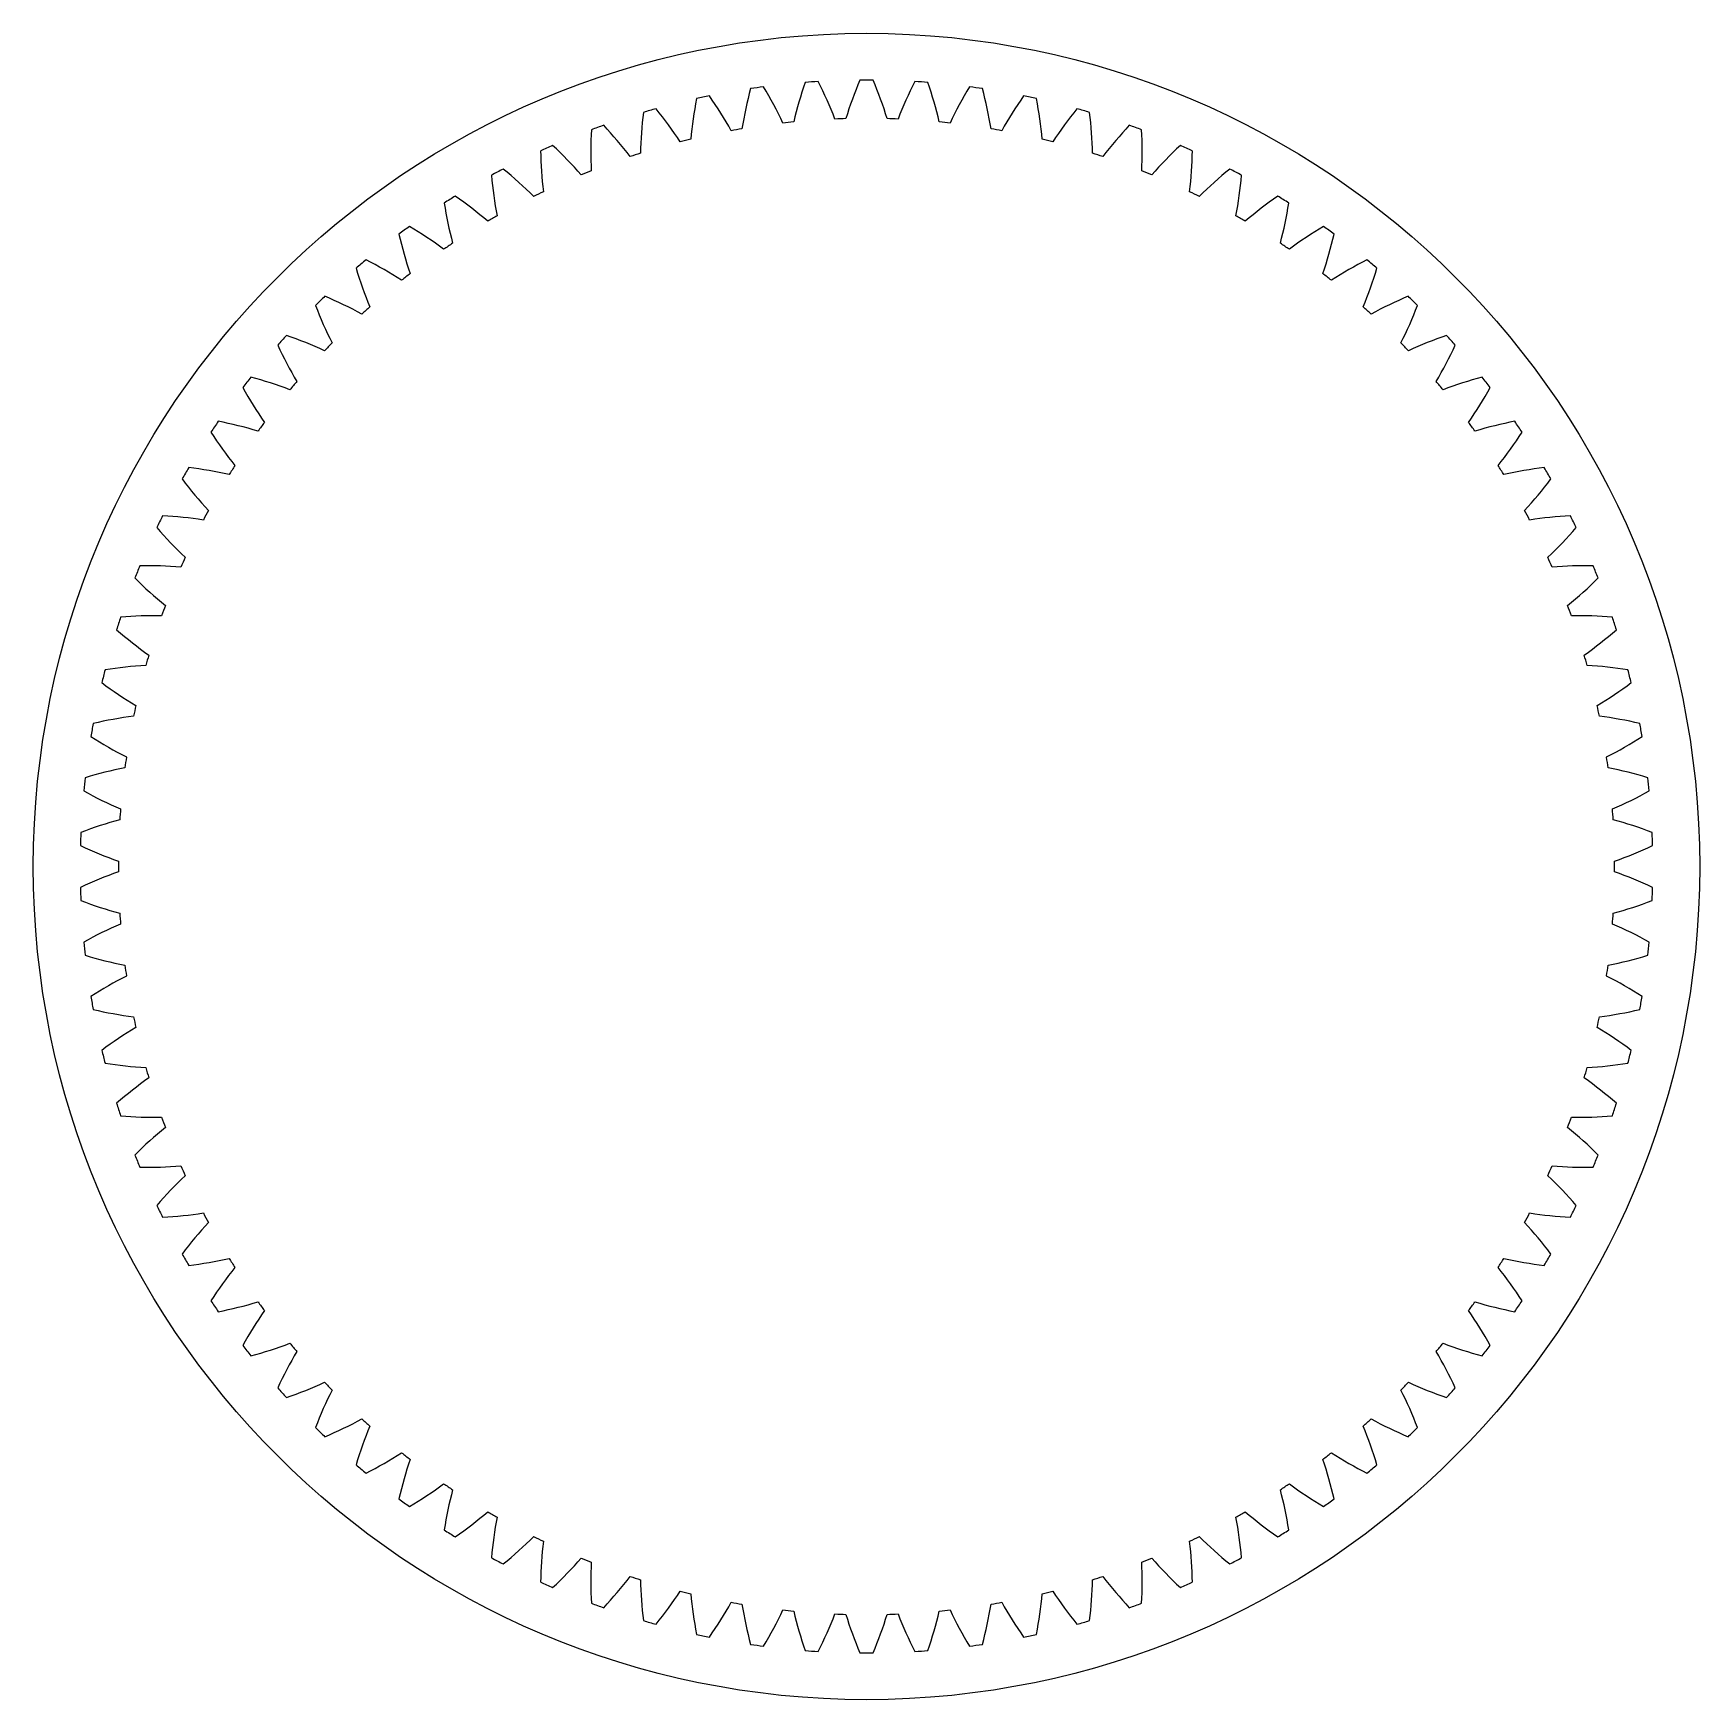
# Paper-space layout '_前视' of a CAD drawing. Header units: millimetres. Extents: x -49 to 49, y -49 to 49.
import ezdxf

# ---------------------------------------------------------------- set-up
doc = ezdxf.new("R2010")
doc.units = ezdxf.units.MM

psp = doc.layouts.new('_前视')

# ---------------------------------------------------------------- linework, layer by layer
at = {"color": 7, "linetype": 'Continuous', "lineweight": 25}
psp.add_circle((0, 0), 49, dxfattribs=at)
for centre, radius, start, end in [((17.634, 38.697), 22.5, 160.76255, 166.91312), ((0, 0), 46.251, 93.52377, 94.47623), ((-22.848, 35.866), 22.5, 21.08688, 27.23745), ((20.29, 37.372), 22.5, 156.76255, 162.91312), ((0, 0), 46.251, 89.52377, 90.47623), ((-20.29, 37.372), 22.5, 17.08688, 23.23745), ((22.848, 35.866), 22.5, 152.76255, 158.91312), ((0, 0), 46.251, 85.52377, 86.47623), ((-17.634, 38.697), 22.5, 13.08688, 19.23745), ((12.077, 40.774), 22.5, 168.76255, 174.91312), ((0, 0), 46.251, 101.52377, 102.47623), ((-27.617, 32.337), 22.5, 29.08688, 35.23745), ((14.892, 39.832), 22.5, 164.76255, 170.91312), ((0, 0), 46.251, 97.52377, 98.47623), ((-25.294, 34.185), 22.5, 25.08688, 31.23745), ((25.294, 34.185), 22.5, 148.76255, 154.91312), ((0, 0), 46.251, 81.52377, 82.47623), ((-14.892, 39.832), 22.5, 9.08688, 15.23745), ((27.617, 32.337), 22.5, 144.76255, 150.91312), ((0, 0), 46.251, 77.52377, 78.47623), ((-12.077, 40.774), 22.5, 5.08688, 11.23745), ((9.203, 41.517), 22.5, 172.76255, 178.91312), ((0, 0), 46.251, 105.52377, 106.47623), ((-29.805, 30.332), 22.5, 33.08688, 39.23745), ((29.805, 30.332), 22.5, 140.76255, 146.91312), ((0, 0), 46.251, 73.52377, 74.47623), ((-9.203, 41.517), 22.5, 1.08688, 7.23745), ((6.285, 42.058), 22.5, 176.76255, 182.91312), ((0, 0), 46.251, 109.52377, 110.47623), ((-31.849, 28.179), 22.5, 37.08688, 43.23745), ((0, 0), 44, 99.58434, 100.41566), ((0, 0), 44, 95.58434, 96.41566), ((0, 0), 44, 91.58434, 92.41566), ((0, 0), 44, 87.58434, 88.41566), ((0, 0), 44, 83.58434, 84.41566), ((0, 0), 44, 79.58434, 80.41566), ((31.849, 28.179), 22.5, 136.76255, 142.91312), ((0, 0), 46.251, 69.52377, 70.47623), ((-6.285, 42.058), 22.5, 357.08688, 3.23745), ((0, 0), 46.251, 113.52377, 114.47623), ((-33.737, 25.888), 22.5, 41.08688, 47.23745), ((0, 0), 44, 103.58434, 104.41566), ((0, 0), 44, 75.58434, 76.41566), ((33.737, 25.888), 22.5, 132.76255, 138.91312), ((0, 0), 46.251, 65.52377, 66.47623), ((3.335, 42.394), 22.5, 180.76255, 186.91312), ((0, 0), 44, 107.58434, 108.41566), ((0, 0), 44, 71.58434, 72.41566), ((-3.335, 42.394), 22.5, 353.08688, 359.23745), ((0, 0), 46.251, 117.52377, 118.47623), ((0.37, 42.523), 22.5, 184.76255, 190.91312), ((-35.46, 23.472), 22.5, 45.08688, 51.23745), ((0, 0), 44, 111.58434, 112.41566), ((0, 0), 44, 67.58434, 68.41566), ((35.46, 23.472), 22.5, 128.76255, 134.91312), ((0, 0), 46.251, 61.52377, 62.47623), ((-0.37, 42.523), 22.5, 349.08688, 355.23745), ((0, 0), 46.251, 121.52377, 122.47623), ((-37.011, 20.941), 22.5, 49.08688, 55.23745), ((0, 0), 44, 115.58434, 116.41566), ((0, 0), 44, 63.58434, 64.41566), ((37.011, 20.941), 22.5, 124.76255, 130.91312), ((0, 0), 46.251, 57.52377, 58.47623), ((-2.597, 42.446), 22.5, 188.76255, 194.91312), ((0, 0), 44, 119.58434, 120.41566), ((0, 0), 44, 59.58434, 60.41566), ((2.597, 42.446), 22.5, 345.08688, 351.23745), ((0, 0), 46.251, 125.52377, 126.47623), ((-38.382, 18.308), 22.5, 53.08688, 59.23745), ((38.382, 18.308), 22.5, 120.76255, 126.91312), ((0, 0), 46.251, 53.52377, 54.47623), ((-5.552, 42.161), 22.5, 192.76255, 198.91312), ((0, 0), 44, 123.58434, 124.41566), ((0, 0), 44, 55.58434, 56.41566), ((5.552, 42.161), 22.5, 341.08688, 347.23745), ((0, 0), 46.251, 129.52377, 130.47623), ((-39.566, 15.586), 22.5, 57.08688, 63.23745), ((39.566, 15.586), 22.5, 116.76255, 122.91312), ((0, 0), 46.251, 49.52377, 50.47623), ((-8.479, 41.671), 22.5, 196.76255, 202.91312), ((0, 0), 44, 127.58434, 128.41566), ((0, 0), 44, 51.58434, 52.41566), ((8.479, 41.671), 22.5, 337.08688, 343.23745), ((0, 0), 46.251, 133.52377, 134.47623), ((-40.557, 12.788), 22.5, 61.08688, 67.23745), ((40.557, 12.788), 22.5, 112.76255, 118.91312), ((0, 0), 46.251, 45.52377, 46.47623), ((-11.365, 40.978), 22.5, 200.76255, 206.91312), ((0, 0), 44, 131.58434, 132.41566), ((0, 0), 44, 47.58434, 48.41566), ((11.365, 40.978), 22.5, 333.08688, 339.23745), ((0, 0), 46.251, 137.52377, 138.47623), ((-14.196, 40.086), 22.5, 204.76255, 210.91312), ((-41.35, 9.928), 22.5, 65.08688, 71.23745), ((0, 0), 44, 135.58434, 136.41566), ((0, 0), 44, 43.58434, 44.41566), ((41.35, 9.928), 22.5, 108.76255, 114.91312), ((14.196, 40.086), 22.5, 329.08688, 335.23745), ((0, 0), 46.251, 41.52377, 42.47623), ((0, 0), 46.251, 141.52377, 142.47623), ((-41.942, 7.02), 22.5, 69.08688, 75.23745), ((0, 0), 44, 139.58434, 140.41566), ((0, 0), 44, 39.58434, 40.41566), ((41.942, 7.02), 22.5, 104.76255, 110.91312), ((0, 0), 46.251, 37.52377, 38.47623), ((-16.958, 38.998), 22.5, 208.76255, 214.91312), ((16.958, 38.998), 22.5, 325.08688, 331.23745), ((0, 0), 46.251, 145.52377, 146.47623), ((-19.637, 37.72), 22.5, 212.76255, 218.91312), ((-42.329, 4.077), 22.5, 73.08688, 79.23745), ((0, 0), 44, 143.58434, 144.41566), ((0, 0), 44, 35.58434, 36.41566), ((42.329, 4.077), 22.5, 100.76255, 106.91312), ((19.637, 37.72), 22.5, 321.08688, 327.23745), ((0, 0), 46.251, 33.52377, 34.47623), ((0, 0), 44, 147.58434, 148.41566), ((0, 0), 44, 31.58434, 32.41566), ((0, 0), 46.251, 149.52377, 150.47623), ((-22.22, 36.258), 22.5, 216.76255, 222.91312), ((-42.51, 1.114), 22.5, 77.08688, 83.23745), ((42.51, 1.114), 22.5, 96.76255, 102.91312), ((22.22, 36.258), 22.5, 317.08688, 323.23745), ((0, 0), 46.251, 29.52377, 30.47623), ((0, 0), 46.251, 153.52377, 154.47623), ((-42.485, -1.854), 22.5, 81.08688, 87.23745), ((0, 0), 44, 151.58434, 152.41566), ((0, 0), 44, 27.58434, 28.41566), ((42.485, -1.854), 22.5, 92.76255, 98.91312), ((0, 0), 46.251, 25.52377, 26.47623), ((-24.695, 34.62), 22.5, 220.76255, 226.91312), ((24.695, 34.62), 22.5, 313.08688, 319.23745), ((0, 0), 46.251, 157.52377, 158.47623), ((-42.252, -4.813), 22.5, 85.08688, 91.23745), ((0, 0), 44, 155.58434, 156.41566), ((0, 0), 44, 23.58434, 24.41566), ((42.252, -4.813), 22.5, 88.76255, 94.91312), ((0, 0), 46.251, 21.52377, 22.47623), ((-27.05, 32.813), 22.5, 224.76255, 230.91312), ((27.05, 32.813), 22.5, 309.08688, 315.23745), ((-41.813, -7.749), 22.5, 89.08688, 95.23745), ((0, 0), 44, 159.58434, 160.41566), ((0, 0), 44, 19.58434, 20.41566), ((41.813, -7.749), 22.5, 84.76255, 90.91312), ((0, 0), 46.251, 161.52377, 162.47623), ((-29.273, 30.846), 22.5, 228.76255, 234.91312), ((29.273, 30.846), 22.5, 305.08688, 311.23745), ((0, 0), 46.251, 17.52377, 18.47623), ((-41.171, -10.646), 22.5, 93.08688, 99.23745), ((0, 0), 44, 163.58434, 164.41566), ((0, 0), 44, 15.58434, 16.41566), ((41.171, -10.646), 22.5, 80.76255, 86.91312), ((0, 0), 46.251, 165.52377, 166.47623), ((-31.353, 28.729), 22.5, 232.76255, 238.91312), ((31.353, 28.729), 22.5, 301.08688, 307.23745), ((0, 0), 46.251, 13.52377, 14.47623), ((-40.328, -13.492), 22.5, 97.08688, 103.23745), ((0, 0), 44, 167.58434, 168.41566), ((0, 0), 44, 11.58434, 12.41566), ((40.328, -13.492), 22.5, 76.76255, 82.91312), ((0, 0), 46.251, 169.52377, 170.47623), ((0, 0), 46.251, 9.52377, 10.47623), ((-33.281, 26.472), 22.5, 236.76255, 242.91312), ((33.281, 26.472), 22.5, 297.08688, 303.23745), ((0, 0), 44, 171.58434, 172.41566), ((0, 0), 44, 7.58434, 8.41566), ((0, 0), 46.251, 173.52377, 174.47623), ((-39.288, -16.273), 22.5, 101.08688, 107.23745), ((39.288, -16.273), 22.5, 72.76255, 78.91312), ((0, 0), 46.251, 5.52377, 6.47623), ((-35.047, 24.086), 22.5, 240.76255, 246.91312), ((35.047, 24.086), 22.5, 293.08688, 299.23745), ((0, 0), 44, 175.58434, 176.41566), ((0, 0), 44, 3.58434, 4.41566), ((0, 0), 46.251, 177.52377, 178.47623), ((-38.058, -18.974), 22.5, 105.08688, 111.23745), ((38.058, -18.974), 22.5, 68.76255, 74.91312), ((0, 0), 46.251, 1.52377, 2.47623), ((-36.641, 21.582), 22.5, 244.76255, 250.91312), ((36.641, 21.582), 22.5, 289.08688, 295.23745), ((0, 0), 44, 179.58434, 180.41566), ((0, 0), 44, 359.58434, 0.41566), ((-36.641, -21.582), 22.5, 109.08688, 115.23745), ((36.641, -21.582), 22.5, 64.76255, 70.91312), ((0, 0), 46.251, 181.52377, 182.47623), ((0, 0), 46.251, 357.52377, 358.47623), ((-38.058, 18.974), 22.5, 248.76255, 254.91312), ((0, 0), 44, 183.58434, 184.41566), ((0, 0), 44, 355.58434, 356.41566), ((38.058, 18.974), 22.5, 285.08688, 291.23745), ((-35.047, -24.086), 22.5, 113.08688, 119.23745), ((35.047, -24.086), 22.5, 60.76255, 66.91312), ((0, 0), 46.251, 185.52377, 186.47623), ((0, 0), 46.251, 353.52377, 354.47623), ((-39.288, 16.273), 22.5, 252.76255, 258.91312), ((0, 0), 44, 187.58434, 188.41566), ((0, 0), 44, 351.58434, 352.41566), ((39.288, 16.273), 22.5, 281.08688, 287.23745), ((-33.281, -26.472), 22.5, 117.08688, 123.23745), ((33.281, -26.472), 22.5, 56.76255, 62.91312), ((0, 0), 46.251, 189.52377, 190.47623), ((0, 0), 46.251, 349.52377, 350.47623), ((-40.328, 13.492), 22.5, 256.76255, 262.91312), ((40.328, 13.492), 22.5, 277.08688, 283.23745), ((-31.353, -28.729), 22.5, 121.08688, 127.23745), ((0, 0), 44, 191.58434, 192.41566), ((0, 0), 44, 347.58434, 348.41566), ((31.353, -28.729), 22.5, 52.76255, 58.91312), ((0, 0), 46.251, 193.52377, 194.47623), ((-41.171, 10.646), 22.5, 260.76255, 266.91312), ((41.171, 10.646), 22.5, 273.08688, 279.23745), ((0, 0), 46.251, 345.52377, 346.47623), ((-29.273, -30.846), 22.5, 125.08688, 131.23745), ((0, 0), 44, 195.58434, 196.41566), ((0, 0), 44, 343.58434, 344.41566), ((29.273, -30.846), 22.5, 48.76255, 54.91312), ((0, 0), 46.251, 197.52377, 198.47623), ((-41.813, 7.749), 22.5, 264.76255, 270.91312), ((41.813, 7.749), 22.5, 269.08688, 275.23745), ((0, 0), 46.251, 341.52377, 342.47623), ((-27.05, -32.813), 22.5, 129.08688, 135.23745), ((0, 0), 44, 199.58434, 200.41566), ((0, 0), 44, 339.58434, 340.41566), ((27.05, -32.813), 22.5, 44.76255, 50.91312), ((0, 0), 46.251, 201.52377, 202.47623), ((-42.252, 4.813), 22.5, 268.76255, 274.91312), ((0, 0), 44, 203.58434, 204.41566), ((0, 0), 44, 335.58434, 336.41566), ((42.252, 4.813), 22.5, 265.08688, 271.23745), ((0, 0), 46.251, 337.52377, 338.47623), ((-24.695, -34.62), 22.5, 133.08688, 139.23745), ((24.695, -34.62), 22.5, 40.76255, 46.91312), ((0, 0), 46.251, 205.52377, 206.47623), ((-42.485, 1.854), 22.5, 272.76255, 278.91312), ((0, 0), 44, 207.58434, 208.41566), ((0, 0), 44, 331.58434, 332.41566), ((42.485, 1.854), 22.5, 261.08688, 267.23745), ((0, 0), 46.251, 333.52377, 334.47623), ((-22.22, -36.258), 22.5, 137.08688, 143.23745), ((22.22, -36.258), 22.5, 36.76255, 42.91312), ((0, 0), 46.251, 209.52377, 210.47623), ((-42.51, -1.114), 22.5, 276.76255, 282.91312), ((0, 0), 44, 211.58434, 212.41566), ((0, 0), 44, 327.58434, 328.41566), ((42.51, -1.114), 22.5, 257.08688, 263.23745), ((0, 0), 46.251, 329.52377, 330.47623), ((-19.637, -37.72), 22.5, 141.08688, 147.23745), ((19.637, -37.72), 22.5, 32.76255, 38.91312), ((0, 0), 46.251, 213.52377, 214.47623), ((-42.329, -4.077), 22.5, 280.76255, 286.91312), ((-16.958, -38.998), 22.5, 145.08688, 151.23745), ((0, 0), 44, 215.58434, 216.41566), ((0, 0), 44, 323.58434, 324.41566), ((16.958, -38.998), 22.5, 28.76255, 34.91312), ((42.329, -4.077), 22.5, 253.08688, 259.23745), ((0, 0), 46.251, 325.52377, 326.47623), ((0, 0), 46.251, 217.52377, 218.47623), ((-41.942, -7.02), 22.5, 284.76255, 290.91312), ((0, 0), 44, 219.58434, 220.41566), ((0, 0), 44, 319.58434, 320.41566), ((41.942, -7.02), 22.5, 249.08688, 255.23745), ((0, 0), 46.251, 321.52377, 322.47623), ((-14.196, -40.086), 22.5, 149.08688, 155.23745), ((14.196, -40.086), 22.5, 24.76255, 30.91312), ((-41.35, -9.928), 22.5, 288.76255, 294.91312), ((0, 0), 44, 223.58434, 224.41566), ((0, 0), 44, 315.58434, 316.41566), ((41.35, -9.928), 22.5, 245.08688, 251.23745), ((0, 0), 46.251, 221.52377, 222.47623), ((-11.365, -40.978), 22.5, 153.08688, 159.23745), ((11.365, -40.978), 22.5, 20.76255, 26.91312), ((0, 0), 46.251, 317.52377, 318.47623), ((0, 0), 46.251, 225.52377, 226.47623), ((-40.557, -12.788), 22.5, 292.76255, 298.91312), ((-8.479, -41.671), 22.5, 157.08688, 163.23745), ((0, 0), 44, 227.58434, 228.41566), ((0, 0), 44, 311.58434, 312.41566), ((8.479, -41.671), 22.5, 16.76255, 22.91312), ((40.557, -12.788), 22.5, 241.08688, 247.23745), ((0, 0), 46.251, 313.52377, 314.47623), ((0, 0), 46.251, 229.52377, 230.47623), ((-39.566, -15.586), 22.5, 296.76255, 302.91312), ((-5.552, -42.161), 22.5, 161.08688, 167.23745), ((0, 0), 44, 231.58434, 232.41566), ((0, 0), 44, 307.58434, 308.41566), ((5.552, -42.161), 22.5, 12.76255, 18.91312), ((39.566, -15.586), 22.5, 237.08688, 243.23745), ((0, 0), 46.251, 309.52377, 310.47623), ((0, 0), 46.251, 233.52377, 234.47623), ((-38.382, -18.308), 22.5, 300.76255, 306.91312), ((0, 0), 44, 235.58434, 236.41566), ((-2.597, -42.446), 22.5, 165.08688, 171.23745), ((0, 0), 44, 303.58434, 304.41566), ((2.597, -42.446), 22.5, 8.76255, 14.91312), ((38.382, -18.308), 22.5, 233.08688, 239.23745), ((0, 0), 46.251, 305.52377, 306.47623), ((-37.011, -20.941), 22.5, 304.76255, 310.91312), ((0, 0), 44, 239.58434, 240.41566), ((0, 0), 44, 299.58434, 300.41566), ((37.011, -20.941), 22.5, 229.08688, 235.23745), ((0, 0), 46.251, 237.52377, 238.47623), ((0.37, -42.523), 22.5, 169.08688, 175.23745), ((-0.37, -42.523), 22.5, 4.76255, 10.91312), ((0, 0), 46.251, 301.52377, 302.47623), ((-35.46, -23.472), 22.5, 308.76255, 314.91312), ((0, 0), 44, 243.58434, 244.41566), ((3.335, -42.394), 22.5, 173.08688, 179.23745), ((0, 0), 44, 295.58434, 296.41566), ((-3.335, -42.394), 22.5, 0.76255, 6.91312), ((35.46, -23.472), 22.5, 225.08688, 231.23745), ((0, 0), 46.251, 241.52377, 242.47623), ((-33.737, -25.888), 22.5, 312.76255, 318.91312), ((0, 0), 44, 247.58434, 248.41566), ((6.285, -42.058), 22.5, 177.08688, 183.23745), ((-6.285, -42.058), 22.5, 356.76255, 2.91312), ((0, 0), 44, 291.58434, 292.41566), ((33.737, -25.888), 22.5, 221.08688, 227.23745), ((0, 0), 46.251, 297.52377, 298.47623), ((0, 0), 46.251, 245.52377, 246.47623), ((-31.849, -28.179), 22.5, 316.76255, 322.91312), ((0, 0), 44, 251.58434, 252.41566), ((9.203, -41.517), 22.5, 181.08688, 187.23745), ((-9.203, -41.517), 22.5, 352.76255, 358.91312), ((0, 0), 44, 287.58434, 288.41566), ((31.849, -28.179), 22.5, 217.08688, 223.23745), ((0, 0), 46.251, 293.52377, 294.47623), ((-29.805, -30.332), 22.5, 320.76255, 326.91312), ((0, 0), 44, 255.58434, 256.41566), ((12.077, -40.774), 22.5, 185.08688, 191.23745), ((-12.077, -40.774), 22.5, 348.76255, 354.91312), ((0, 0), 44, 283.58434, 284.41566), ((29.805, -30.332), 22.5, 213.08688, 219.23745), ((0, 0), 46.251, 249.52377, 250.47623), ((-27.617, -32.337), 22.5, 324.76255, 330.91312), ((0, 0), 44, 259.58434, 260.41566), ((14.892, -39.832), 22.5, 189.08688, 195.23745), ((-25.294, -34.185), 22.5, 328.76255, 334.91312), ((0, 0), 44, 263.58434, 264.41566), ((17.634, -38.697), 22.5, 193.08688, 199.23745), ((-22.848, -35.866), 22.5, 332.76255, 338.91312), ((0, 0), 44, 267.58434, 268.41566), ((20.29, -37.372), 22.5, 197.08688, 203.23745), ((-20.29, -37.372), 22.5, 336.76255, 342.91312), ((0, 0), 44, 271.58434, 272.41566), ((22.848, -35.866), 22.5, 201.08688, 207.23745), ((-17.634, -38.697), 22.5, 340.76255, 346.91312), ((0, 0), 44, 275.58434, 276.41566), ((25.294, -34.185), 22.5, 205.08688, 211.23745), ((-14.892, -39.832), 22.5, 344.76255, 350.91312), ((0, 0), 44, 279.58434, 280.41566), ((27.617, -32.337), 22.5, 209.08688, 215.23745), ((0, 0), 46.251, 289.52377, 290.47623), ((0, 0), 46.251, 253.52377, 254.47623), ((0, 0), 46.251, 285.52377, 286.47623), ((0, 0), 46.251, 257.52377, 258.47623), ((0, 0), 46.251, 261.52377, 262.47623), ((0, 0), 46.251, 277.52377, 278.47623), ((0, 0), 46.251, 281.52377, 282.47623), ((0, 0), 46.251, 265.52377, 266.47623), ((0, 0), 46.251, 269.52377, 270.47623), ((0, 0), 46.251, 273.52377, 274.47623)]:
    psp.add_arc(centre, radius, start, end, dxfattribs=at)

doc.saveas('drawing.dxf')
